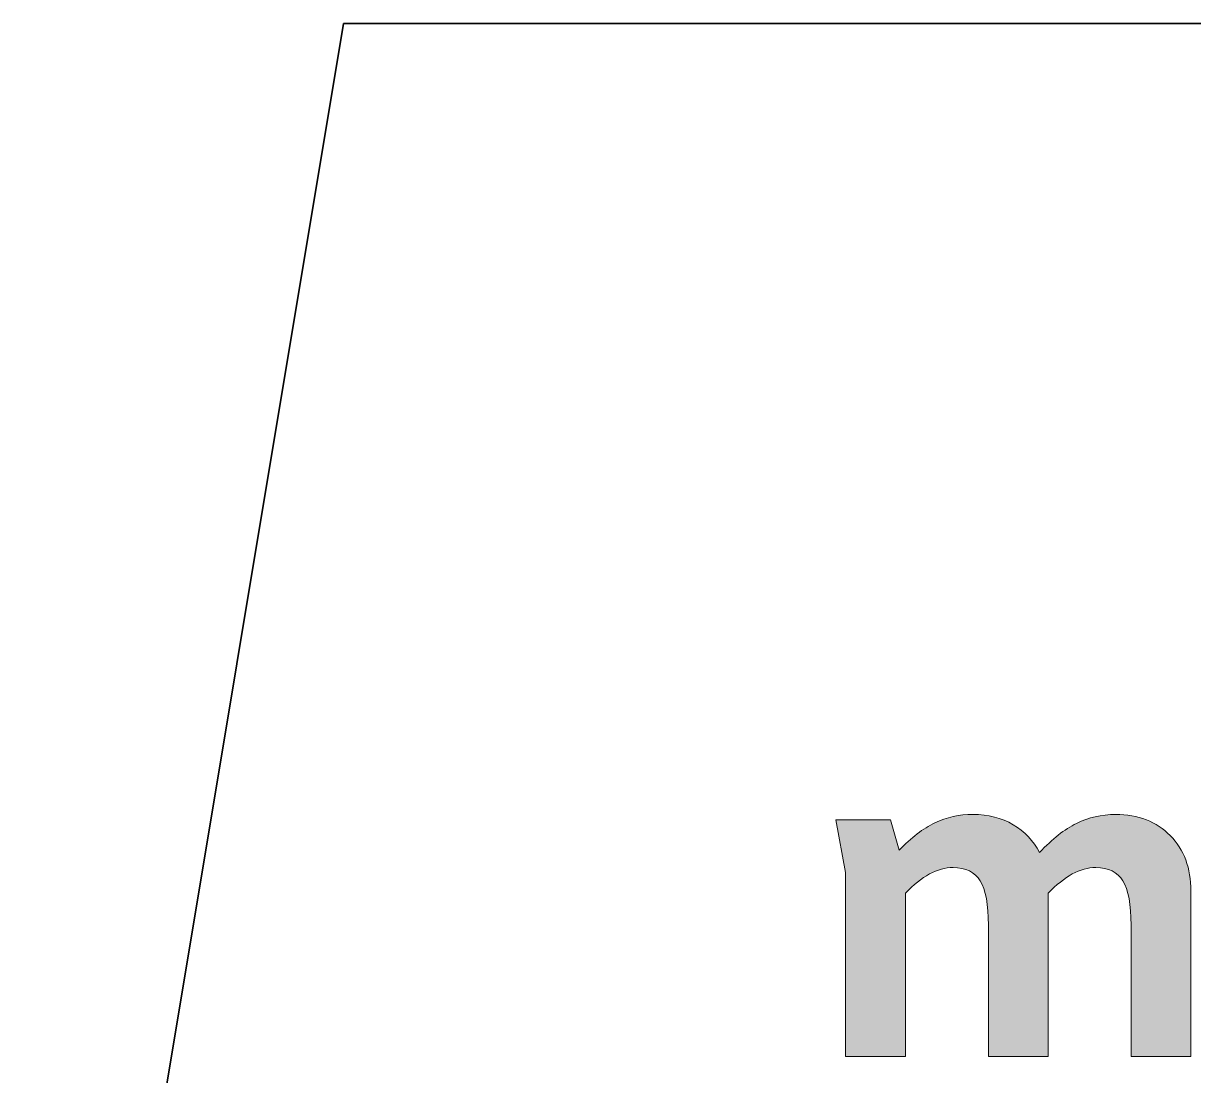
# Model space of a CAD drawing. Header units: millimetres. Extents: x 6 to 133, y 303 to 393.
# Drawn here: x 6.4 to 61.2, y 343.8 to 393.1 of the extents above; entities that cross this region are included whole.
import ezdxf

# ---------------------------------------------------------------- set-up
doc = ezdxf.new("R2010")
doc.units = ezdxf.units.MM
doc.header["$MEASUREMENT"] = 0

# ---------------------------------------------------------------- blocks, each defined once
blk = doc.blocks.new('block 2')
at = {"color": 188, "lineweight": 35, "true_color": 0x161224}
blk.add_open_spline([(21.418, 393.141), (21.418, 393.141), (6.418, 303.141), (6.418, 303.141), (6.418, 303.141), (118.799, 303.141), (118.799, 303.141), (118.799, 303.141), (133.023, 388.483), (133.023, 388.483), (133.386, 390.662), (131.914, 392.723), (129.735, 393.086), (129.518, 393.122), (129.298, 393.141), (129.078, 393.141), (129.078, 393.141), (21.418, 393.141), (21.418, 393.141)], degree=3, knots=[0, 0, 0, 0, 1, 1, 1, 2, 2, 2, 3, 3, 3, 4, 4, 4, 5, 5, 5, 6, 6, 6, 6], dxfattribs=at)
blk = doc.blocks.new('block 17')
at = {"true_color": 0xffffff}
h = blk.add_hatch(color=7, dxfattribs=at)
h.dxf.hatch_style = 2
edge = h.paths.add_edge_path()
edge.add_spline(control_points=[(57.584, 356.08), (58.647, 356.08), (59.499, 355.749), (60.142, 355.089), (60.786, 354.432), (61.109, 353.567), (61.109, 352.492), (61.109, 352.492), (61.109, 344.745), (61.109, 344.745), (61.109, 344.745), (58.308, 344.745), (58.308, 344.745), (58.308, 344.745), (58.308, 350.899), (58.308, 350.899), (58.308, 351.86), (58.18, 352.55), (57.926, 352.967), (57.671, 353.385), (57.247, 353.593), (56.652, 353.593), (55.929, 353.593), (55.187, 353.19), (54.423, 352.386), (54.423, 352.386), (54.423, 344.745), (54.423, 344.745), (54.423, 344.745), (51.622, 344.745), (51.622, 344.745), (51.622, 344.745), (51.622, 350.899), (51.622, 350.899), (51.622, 351.86), (51.494, 352.55), (51.24, 352.967), (50.985, 353.385), (50.561, 353.593), (49.966, 353.593), (49.243, 353.593), (48.501, 353.19), (47.737, 352.386), (47.737, 352.386), (47.737, 344.745), (47.737, 344.745), (47.737, 344.745), (44.936, 344.745), (44.936, 344.745), (44.936, 344.745), (44.936, 353.362), (44.936, 353.362), (44.936, 353.362), (44.47, 355.822), (44.47, 355.822), (44.47, 355.822), (47.04, 355.822), (47.04, 355.822), (47.04, 355.822), (47.44, 354.401), (47.44, 354.401), (48.008, 354.996), (48.567, 355.424), (49.118, 355.684), (49.668, 355.947), (50.263, 356.08), (50.903, 356.08), (51.61, 356.08), (52.236, 355.92), (52.781, 355.6), (53.325, 355.28), (53.737, 354.845), (54.019, 354.295), (54.614, 354.931), (55.191, 355.387), (55.751, 355.662), (56.31, 355.94), (56.921, 356.08), (57.584, 356.08)], knot_values=[0, 0, 0, 0, 1, 1, 1, 2, 2, 2, 3, 3, 3, 4, 4, 4, 5, 5, 5, 6, 6, 6, 7, 7, 7, 8, 8, 8, 9, 9, 9, 10, 10, 10, 11, 11, 11, 12, 12, 12, 13, 13, 13, 14, 14, 14, 15, 15, 15, 16, 16, 16, 17, 17, 17, 18, 18, 18, 19, 19, 19, 20, 20, 20, 21, 21, 21, 22, 22, 22, 23, 23, 23, 24, 24, 24, 25, 25, 25, 26, 26, 26, 26], degree=3, periodic=1)
at = {"lineweight": 0}
blk.add_open_spline([(57.584, 356.08), (58.647, 356.08), (59.499, 355.749), (60.142, 355.089), (60.786, 354.432), (61.109, 353.567), (61.109, 352.492), (61.109, 352.492), (61.109, 344.745), (61.109, 344.745), (61.109, 344.745), (58.308, 344.745), (58.308, 344.745), (58.308, 344.745), (58.308, 350.899), (58.308, 350.899), (58.308, 351.86), (58.18, 352.55), (57.926, 352.967), (57.671, 353.385), (57.247, 353.593), (56.652, 353.593), (55.929, 353.593), (55.187, 353.19), (54.423, 352.386), (54.423, 352.386), (54.423, 344.745), (54.423, 344.745), (54.423, 344.745), (51.622, 344.745), (51.622, 344.745), (51.622, 344.745), (51.622, 350.899), (51.622, 350.899), (51.622, 351.86), (51.494, 352.55), (51.24, 352.967), (50.985, 353.385), (50.561, 353.593), (49.966, 353.593), (49.243, 353.593), (48.501, 353.19), (47.737, 352.386), (47.737, 352.386), (47.737, 344.745), (47.737, 344.745), (47.737, 344.745), (44.936, 344.745), (44.936, 344.745), (44.936, 344.745), (44.936, 353.362), (44.936, 353.362), (44.936, 353.362), (44.47, 355.822), (44.47, 355.822), (44.47, 355.822), (47.04, 355.822), (47.04, 355.822), (47.04, 355.822), (47.44, 354.401), (47.44, 354.401), (48.008, 354.996), (48.567, 355.424), (49.118, 355.684), (49.668, 355.947), (50.263, 356.08), (50.903, 356.08), (51.61, 356.08), (52.236, 355.92), (52.781, 355.6), (53.325, 355.28), (53.737, 354.845), (54.019, 354.295), (54.614, 354.931), (55.191, 355.387), (55.751, 355.662), (56.31, 355.94), (56.921, 356.08), (57.584, 356.08)], degree=3, knots=[0, 0, 0, 0, 1, 1, 1, 2, 2, 2, 3, 3, 3, 4, 4, 4, 5, 5, 5, 6, 6, 6, 7, 7, 7, 8, 8, 8, 9, 9, 9, 10, 10, 10, 11, 11, 11, 12, 12, 12, 13, 13, 13, 14, 14, 14, 15, 15, 15, 16, 16, 16, 17, 17, 17, 18, 18, 18, 19, 19, 19, 20, 20, 20, 21, 21, 21, 22, 22, 22, 23, 23, 23, 24, 24, 24, 25, 25, 25, 26, 26, 26, 26], dxfattribs=at)
blk = doc.blocks.new('block 16')
blk.add_blockref('block 17', (0, 0))
blk = doc.blocks.new('block 15')
blk.add_blockref('block 16', (0, 0))

msp = doc.modelspace()

# ---------------------------------------------------------------- block references
for name in ['block 2', 'block 15']:
    msp.add_blockref(name, (0, 0))

doc.saveas('drawing.dxf')
